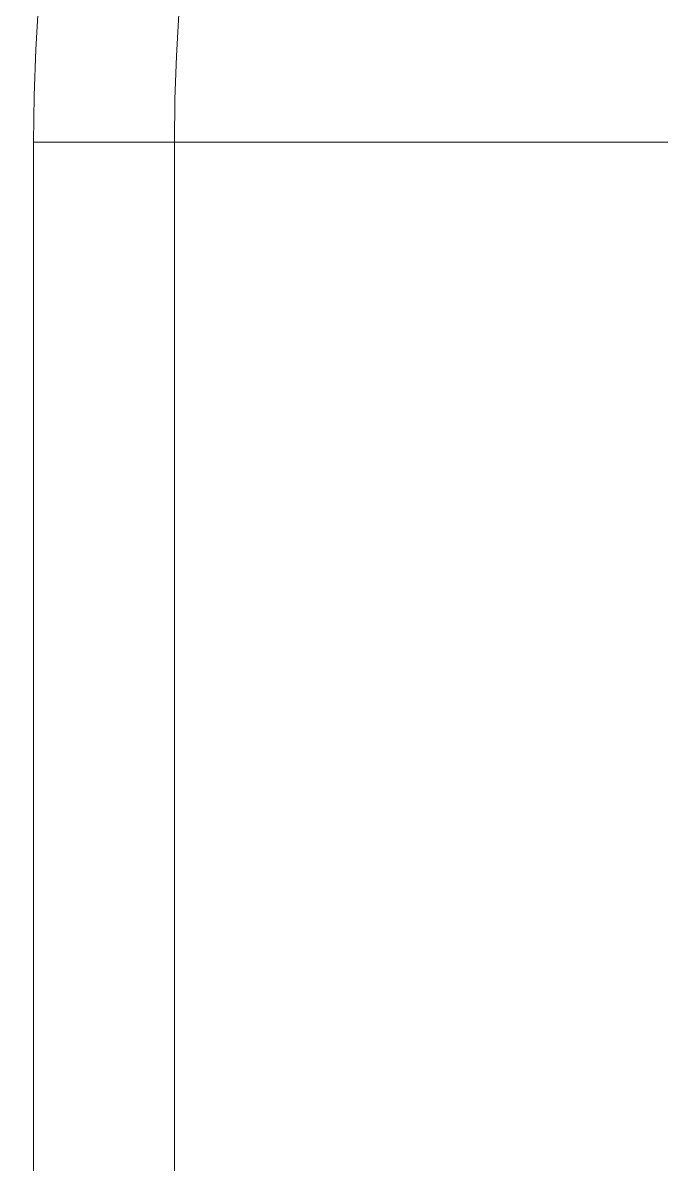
# Model space of a CAD drawing. Header units: inches. Extents: x 542787 to 543192, y 9574025 to 9574373.
# Drawn here: x 543040.6072 to 543040.62107, y 9574114.34733 to 9574114.37215 of the extents above; entities that cross this region are included whole.
import ezdxf

# ---------------------------------------------------------------- set-up
doc = ezdxf.new("R2010")
doc.units = ezdxf.units.IN
doc.header["$MEASUREMENT"] = 0
doc.layers.add('I-ARQ', color=8, linetype='Continuous')

msp = doc.modelspace()

# ---------------------------------------------------------------- linework, layer by layer
at = {"layer": 'I-ARQ', "lineweight": 5}
for points in [[(543040.606763, 9574114.369553), (543040.606763, 9574114.391603), (543040.62369, 9574114.40996), (543040.645668, 9574114.411744), (543040.645668, 9574114.411744), (543040.667646, 9574114.413528), (543040.687312, 9574114.398143), (543040.690869, 9574114.37638)], [(543040.607429, 9574114.369553), (543040.607429, 9574114.391156), (543040.623941, 9574114.409176), (543040.645462, 9574114.411058), (543040.645462, 9574114.411058), (543040.666982, 9574114.412941), (543040.686372, 9574114.398063), (543040.690123, 9574114.376788)], [(543040.610489, 9574114.369553), (543040.610489, 9574114.389569), (543040.625789, 9574114.406266), (543040.645728, 9574114.408011), (543040.645728, 9574114.408011), (543040.665669, 9574114.409754), (543040.683634, 9574114.395969), (543040.68711, 9574114.376257)]]:
    msp.add_open_spline(points, degree=3, knots=[0, 0, 0, 0, 0.5, 0.5, 0.5, 0.5, 1, 1, 1, 1], dxfattribs=at)
for points in [[(543040.607429, 9574114.369553), (543040.607429, 9574114.369553), (543040.607429, 9574114.344506), (543040.607429, 9574114.344506)], [(543040.610489, 9574114.369553), (543040.610489, 9574114.369553), (543040.607429, 9574114.369553), (543040.607429, 9574114.369553)], [(543040.641514, 9574114.369553), (543040.641514, 9574114.369553), (543040.610489, 9574114.369553), (543040.610489, 9574114.369553)], [(543040.610489, 9574114.369553), (543040.610489, 9574114.369553), (543040.610489, 9574114.344506), (543040.610489, 9574114.344506)]]:
    msp.add_open_spline(points, degree=3, dxfattribs=at)

doc.saveas('drawing.dxf')
